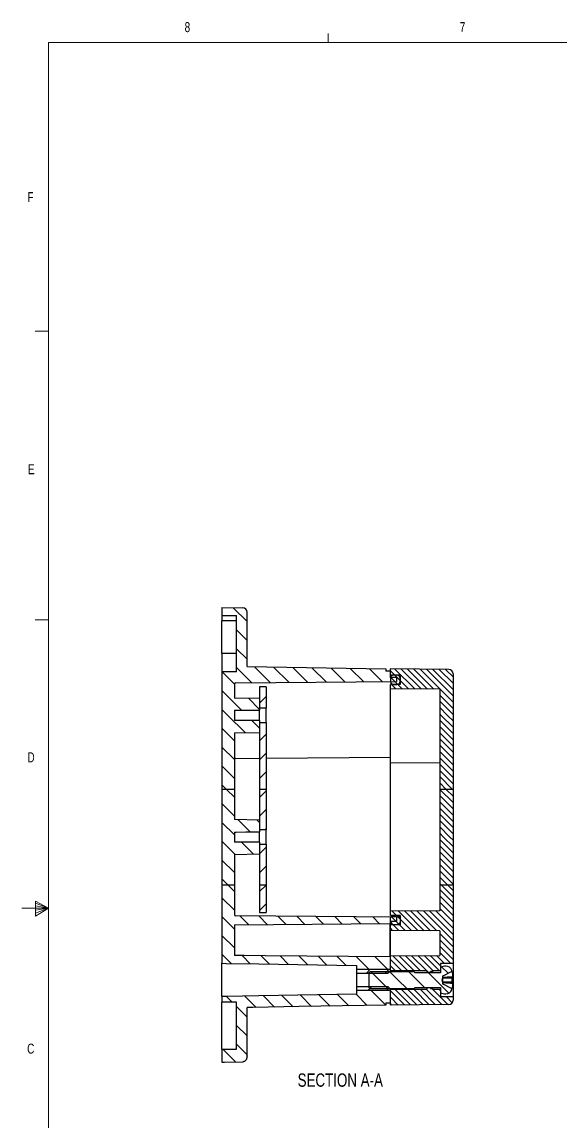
# Model space of a CAD drawing. Header units: inches. Extents: x 0.3 to 21.8, y 0.2 to 16.9.
# Drawn here: x 0.27 to 5.32, y 6.54 to 16.85 of the extents above; entities that cross this region are included whole.
import ezdxf

# ---------------------------------------------------------------- set-up
doc = ezdxf.new("R2010")
doc.units = ezdxf.units.IN
doc.header["$MEASUREMENT"] = 0
doc.layers.add('SLD-0', color=7, linetype='Continuous')
doc.styles.add('SLDTEXTSTYLE1', font='TXT', dxfattribs={"width": 0.75})

msp = doc.modelspace()

# ---------------------------------------------------------------- hatches: boundary and pattern name
at = {"linetype": 'Continuous', "lineweight": 0}
h = msp.add_hatch(dxfattribs=at)
h.set_pattern_fill('ANSI31', angle=90, style=0)
edge = h.paths.add_edge_path(flags=0)
edge.add_line((2.2874, 10.7528), (2.1496, 10.7528))
edge.add_line((2.1496, 10.7528), (2.1496, 10.3456))
edge.add_line((2.1496, 10.3456), (2.2677, 10.3456))
edge.add_line((2.2677, 10.3456), (2.2677, 10.3945))
edge.add_line((2.2677, 10.3945), (2.504, 10.3945))
edge.add_line((2.504, 10.3945), (2.504, 10.5044))
edge.add_spline(control_points=[(2.504, 10.5044), (2.4353, 10.5056), (2.3666, 10.5068), (2.298, 10.508), (2.2879, 10.5082), (2.2778, 10.5083), (2.2677, 10.5085)], knot_values=[0.002888, 0.002888, 0.002888, 0.002888, 0.0081209, 0.0081209, 0.0081209, 0.0088889, 0.0088889, 0.0088889, 0.0088889], weights=[1, 1, 1, 1, 1, 1, 1], degree=3, periodic=0)
edge.add_line((2.2677, 10.5085), (2.2677, 10.6395))
edge.add_arc((2.2777, 10.6395), 0.01, 90.5, 180, ccw=False)
edge.add_line((2.2777, 10.6495), (3.7885, 10.6627))
edge.add_line((3.7885, 10.6627), (3.7885, 10.701))
edge.add_line((3.7885, 10.701), (3.7294, 10.7015))
edge.add_line((3.7294, 10.7015), (3.7294, 10.7611))
edge.add_line((3.7294, 10.7611), (3.6901, 10.7611))
edge.add_line((3.6901, 10.7611), (3.6901, 10.7811))
edge.add_line((3.6901, 10.7811), (2.3859, 10.8039))
edge.add_line((2.3859, 10.8039), (2.3859, 11.3143))
edge.add_arc((2.3465, 11.3143), 0.0394, 0, 89)
edge.add_line((2.3472, 11.3537), (2.1496, 11.3571))
edge.add_line((2.1496, 11.3571), (2.1496, 11.2843))
edge.add_line((2.1496, 11.2843), (2.2874, 11.2843))
edge.add_line((2.2874, 11.2843), (2.2874, 10.7528))
h = msp.add_hatch(dxfattribs=at)
h.set_pattern_fill('ANSI31', scale=0.333333, angle=90, style=0)
edge = h.paths.add_edge_path(flags=0)
edge.add_line((3.7314, 10.5961), (4.195, 10.5921))
edge.add_line((4.195, 10.5921), (4.195, 10.3456))
edge.add_line((4.195, 10.3456), (4.32, 10.3456))
edge.add_line((4.32, 10.3456), (4.32, 10.7363))
edge.add_arc((4.28, 10.7363), 0.04, 0, 89.5)
edge.add_line((4.2803, 10.7763), (3.7294, 10.7811))
edge.add_line((3.7294, 10.7811), (3.7294, 10.7311))
edge.add_line((3.7294, 10.7311), (3.7314, 10.7311))
edge.add_line((3.7314, 10.7311), (3.7314, 10.7235))
edge.add_line((3.7314, 10.7235), (3.8234, 10.7235))
edge.add_line((3.8234, 10.7235), (3.8234, 10.6355))
edge.add_line((3.8234, 10.6355), (3.7314, 10.6355))
edge.add_line((3.7314, 10.6355), (3.7314, 10.5961))
h = msp.add_hatch(dxfattribs=at)
h.set_pattern_fill('ANSI31', scale=0.333333, angle=90, style=0)
edge = h.paths.add_edge_path(flags=0)
edge.add_spline(control_points=[(3.7314, 10.6795), (3.7314, 10.645), (3.7406, 10.6355), (3.8143, 10.6352), (3.8234, 10.6484), (3.8234, 10.6795)], knot_values=[0, 0, 0, 0, 0.45, 0.55, 1, 1, 1, 1], weights=[1, 1, 1, 1, 1, 1], degree=3, periodic=0)
edge.add_spline(control_points=[(3.8234, 10.6795), (3.8234, 10.7105), (3.8143, 10.7237), (3.7406, 10.7234), (3.7314, 10.7139), (3.7314, 10.6795)], knot_values=[0, 0, 0, 0, 0.45, 0.55, 1, 1, 1, 1], weights=[1, 1, 1, 1, 1, 1], degree=3, periodic=0)
h = msp.add_hatch(dxfattribs=at)
h.set_pattern_fill('ANSI31', style=0)
h.paths.add_polyline_path([(2.5665, 10.4131), (2.5665, 10.6148), (2.504, 10.6148), (2.504, 10.4131)], flags=0)
h = msp.add_hatch(dxfattribs=at)
h.set_pattern_fill('ANSI31', angle=90, style=0)
edge = h.paths.add_edge_path(flags=0)
edge.add_line((2.2677, 10.3456), (2.1496, 10.3456))
edge.add_line((2.1496, 10.3456), (2.1496, 9.6513))
edge.add_line((2.1496, 9.6513), (2.2677, 9.6513))
edge.add_line((2.2677, 9.6513), (2.2677, 10.1822))
edge.add_spline(control_points=[(2.2677, 10.1822), (2.2778, 10.1823), (2.2879, 10.1825), (2.298, 10.1827), (2.3666, 10.1839), (2.4353, 10.1851), (2.504, 10.1863)], knot_values=[0.0073529, 0.0073529, 0.0073529, 0.0073529, 0.0081209, 0.0081209, 0.0081209, 0.0133538, 0.0133538, 0.0133538, 0.0133538], weights=[1, 1, 1, 1, 1, 1, 1], degree=3, periodic=0)
edge.add_line((2.504, 10.1863), (2.504, 10.2961))
edge.add_line((2.504, 10.2961), (2.2677, 10.2961))
edge.add_line((2.2677, 10.2961), (2.2677, 10.3456))
h = msp.add_hatch(dxfattribs=at)
h.set_pattern_fill('ANSI31', scale=0.333333, angle=90, style=0)
h.paths.add_polyline_path([(4.32, 9.6513), (4.32, 10.3456), (4.195, 10.3456), (4.195, 9.6513)], flags=0)
h = msp.add_hatch(dxfattribs=at)
h.set_pattern_fill('ANSI31', style=0)
h.paths.add_polyline_path([(2.5665, 9.6513), (2.5665, 10.2781), (2.504, 10.2781), (2.504, 9.6513)], flags=0)
h = msp.add_hatch(dxfattribs=at)
h.set_pattern_fill('ANSI31', angle=90, style=0)
edge = h.paths.add_edge_path(flags=0)
edge.add_line((2.2677, 9.6513), (2.1496, 9.6513))
edge.add_line((2.1496, 9.6513), (2.1496, 9.2036))
edge.add_line((2.1496, 9.2036), (2.2677, 9.2036))
edge.add_line((2.2677, 9.2036), (2.2677, 9.2505))
edge.add_spline(control_points=[(2.2677, 9.2505), (2.2726, 9.2505), (2.2775, 9.2505), (2.2824, 9.2506), (2.3137, 9.2509), (2.3449, 9.2511), (2.3762, 9.2514), (2.4188, 9.2518), (2.4614, 9.2522), (2.504, 9.2525)], knot_values=[0.0115323, 0.0115323, 0.0115323, 0.0115323, 0.011905, 0.011905, 0.011905, 0.014286, 0.014286, 0.014286, 0.0175325, 0.0175325, 0.0175325, 0.0175325], weights=[1, 1, 1, 1, 1, 1, 1, 1, 1, 1], degree=3, periodic=0)
edge.add_line((2.504, 9.2525), (2.504, 9.3626))
edge.add_spline(control_points=[(2.504, 9.3626), (2.4353, 9.3638), (2.3666, 9.365), (2.298, 9.3662), (2.2879, 9.3663), (2.2778, 9.3665), (2.2677, 9.3667)], knot_values=[0.002888, 0.002888, 0.002888, 0.002888, 0.0081209, 0.0081209, 0.0081209, 0.0088889, 0.0088889, 0.0088889, 0.0088889], weights=[1, 1, 1, 1, 1, 1, 1], degree=3, periodic=0)
edge.add_line((2.2677, 9.3667), (2.2677, 9.6513))
h = msp.add_hatch(dxfattribs=at)
h.set_pattern_fill('ANSI31', style=0)
h.paths.add_polyline_path([(2.5665, 9.2711), (2.5665, 9.6513), (2.504, 9.6513), (2.504, 9.2711)], flags=0)
h = msp.add_hatch(dxfattribs=at)
h.set_pattern_fill('ANSI31', scale=0.333333, angle=90, style=0)
h.paths.add_polyline_path([(4.32, 9.2036), (4.32, 9.6513), (4.195, 9.6513), (4.195, 9.2036)], flags=0)
h = msp.add_hatch(dxfattribs=at)
h.set_pattern_fill('ANSI31', angle=90, style=0)
edge = h.paths.add_edge_path(flags=0)
edge.add_line((2.2677, 9.2036), (2.1496, 9.2036))
edge.add_line((2.1496, 9.2036), (2.1496, 8.7528))
edge.add_line((2.1496, 8.7528), (2.2677, 8.7528))
edge.add_line((2.2677, 8.7528), (2.2677, 9.0405))
edge.add_spline(control_points=[(2.2677, 9.0405), (2.2778, 9.0407), (2.2879, 9.0409), (2.298, 9.041), (2.3666, 9.0422), (2.4353, 9.0434), (2.504, 9.0446)], knot_values=[0.007353, 0.007353, 0.007353, 0.007353, 0.0081209, 0.0081209, 0.0081209, 0.0133539, 0.0133539, 0.0133539, 0.0133539], weights=[1, 1, 1, 1, 1, 1, 1], degree=3, periodic=0)
edge.add_line((2.504, 9.0446), (2.504, 9.1547))
edge.add_spline(control_points=[(2.504, 9.1547), (2.4301, 9.1553), (2.3563, 9.156), (2.2824, 9.1566), (2.2775, 9.1567), (2.2726, 9.1567), (2.2677, 9.1567)], knot_values=[0.0062776, 0.0062776, 0.0062776, 0.0062776, 0.011905, 0.011905, 0.011905, 0.0122778, 0.0122778, 0.0122778, 0.0122778], weights=[1, 1, 1, 1, 1, 1, 1], degree=3, periodic=0)
edge.add_line((2.2677, 9.1567), (2.2677, 9.2036))
h = msp.add_hatch(dxfattribs=at)
h.set_pattern_fill('ANSI31', scale=0.333333, angle=90, style=0)
h.paths.add_polyline_path([(4.32, 8.7528), (4.32, 9.2036), (4.195, 9.2036), (4.195, 8.7528)], flags=0)
h = msp.add_hatch(dxfattribs=at)
h.set_pattern_fill('ANSI31', style=0)
h.paths.add_polyline_path([(2.5665, 8.7528), (2.5665, 9.1361), (2.504, 9.1361), (2.504, 8.7528)], flags=0)
h = msp.add_hatch(dxfattribs=at)
h.set_pattern_fill('ANSI31', angle=90, style=0)
edge = h.paths.add_edge_path(flags=0)
edge.add_line((2.2677, 8.7528), (2.1496, 8.7528))
edge.add_line((2.1496, 8.7528), (2.1496, 8.0186))
edge.add_spline(control_points=[(2.1496, 8.0186), (2.163, 8.0184), (2.1764, 8.0181), (2.1898, 8.0179), (2.2919, 8.0161), (2.394, 8.0143), (2.496, 8.0125), (2.8022, 8.0072), (3.1083, 8.0018), (3.4144, 7.9965)], knot_values=[0.0378728, 0.0378728, 0.0378728, 0.0378728, 0.038894, 0.038894, 0.038894, 0.0466728, 0.0466728, 0.0466728, 0.0700037, 0.0700037, 0.0700037, 0.0700037], weights=[1, 1, 1, 1, 1, 1, 1, 1, 1, 1], degree=3, periodic=0)
edge.add_line((3.4144, 7.9965), (3.4144, 7.962))
edge.add_line((3.4144, 7.962), (3.7294, 7.962))
edge.add_line((3.7294, 7.962), (3.7294, 8.0787))
edge.add_spline(control_points=[(3.7294, 8.0787), (3.3381, 8.0821), (2.9467, 8.0855), (2.5554, 8.0889), (2.4901, 8.0895), (2.4248, 8.0901), (2.3595, 8.0907), (2.3289, 8.0909), (2.2983, 8.0912), (2.2677, 8.0915)], knot_values=[0.0227357, 0.0227357, 0.0227357, 0.0227357, 0.0525573, 0.0525573, 0.0525573, 0.0575347, 0.0575347, 0.0575347, 0.0598641, 0.0598641, 0.0598641, 0.0598641], weights=[1, 1, 1, 1, 1, 1, 1, 1, 1, 1], degree=3, periodic=0)
edge.add_line((2.2677, 8.0915), (2.2677, 8.3781))
edge.add_line((2.2677, 8.3781), (3.7294, 8.3909))
edge.add_line((3.7294, 8.3909), (3.7294, 8.4132))
edge.add_line((3.7294, 8.4132), (3.7885, 8.4137))
edge.add_line((3.7885, 8.4137), (3.7885, 8.452))
edge.add_line((3.7885, 8.452), (2.2777, 8.4652))
edge.add_arc((2.2777, 8.4752), 0.01, 180, 269.5, ccw=False)
edge.add_line((2.2677, 8.4752), (2.2677, 8.7528))
h = msp.add_hatch(dxfattribs=at)
h.set_pattern_fill('ANSI31', style=0)
h.paths.add_polyline_path([(2.5665, 8.4942), (2.5665, 8.7528), (2.504, 8.7528), (2.504, 8.4942)], flags=0)
h = msp.add_hatch(dxfattribs=at)
h.set_pattern_fill('ANSI31', scale=0.333333, angle=90, style=0)
h.paths.add_polyline_path([(3.7314, 8.3797), (3.7314, 8.3271), (4.195, 8.3231), (4.195, 8.0921), (3.7314, 8.0881), (3.7314, 7.9471), (4.0769, 7.9471), (4.0769, 7.9321), (4.1069, 7.9321), (4.1069, 7.9411), (4.1269, 7.9411), (4.1269, 7.9471), (4.2019, 7.9471), (4.2019, 8.0161), (4.32, 8.0161), (4.32, 8.7528), (4.195, 8.7528), (4.195, 8.5111), (3.7314, 8.5071), (3.7314, 8.4677), (3.8234, 8.4677), (3.8234, 8.3797)], flags=0)
h = msp.add_hatch(dxfattribs=at)
h.set_pattern_fill('ANSI31', scale=0.333333, angle=90, style=0)
edge = h.paths.add_edge_path(flags=0)
edge.add_spline(control_points=[(3.8234, 8.4237), (3.8234, 8.4548), (3.8143, 8.468), (3.7406, 8.4677), (3.7314, 8.4582), (3.7314, 8.4237)], knot_values=[0, 0, 0, 0, 0.45, 0.55, 1, 1, 1, 1], weights=[1, 1, 1, 1, 1, 1], degree=3, periodic=0)
edge.add_spline(control_points=[(3.7314, 8.4237), (3.7314, 8.3893), (3.7406, 8.3798), (3.8143, 8.3795), (3.8234, 8.3927), (3.8234, 8.4237)], knot_values=[0, 0, 0, 0, 0.45, 0.55, 1, 1, 1, 1], weights=[1, 1, 1, 1, 1, 1], degree=3, periodic=0)
h = msp.add_hatch(dxfattribs=at)
h.set_pattern_fill('ANSI31', style=0)
edge = h.paths.add_edge_path(flags=0)
edge.add_line((3.7294, 7.962), (3.4144, 7.962))
edge.add_line((3.4144, 7.962), (3.4144, 7.9267))
edge.add_line((3.4144, 7.9267), (3.7107, 7.9267))
edge.add_spline(control_points=[(3.7107, 7.9267), (3.7137, 7.9297), (3.7167, 7.9327), (3.7197, 7.9358), (3.7229, 7.939), (3.7262, 7.9423), (3.7294, 7.9455)], knot_values=[0.001877, 0.001877, 0.001877, 0.001877, 0.0022003, 0.0022003, 0.0022003, 0.0025509, 0.0025509, 0.0025509, 0.0025509], weights=[1, 1, 1, 1, 1, 1, 1], degree=3, periodic=0)
edge.add_line((3.7294, 7.9455), (3.7294, 7.962))
h = msp.add_hatch(dxfattribs=at)
h.set_pattern_fill('ANSI31', angle=90, style=0)
edge = h.paths.add_edge_path(flags=0)
edge.add_line((4.2142, 7.8611), (4.2239, 7.8911))
edge.add_line((4.2239, 7.8911), (4.2239, 7.8967))
edge.add_arc((4.2289, 7.8967), 0.005, 116.49645, 180, ccw=False)
edge.add_line((4.2267, 7.9012), (4.3065, 7.941))
edge.add_arc((4.3043, 7.9455), 0.005, 296.49645, 377.1594)
edge.add_arc((4.1586, 7.9005), 0.1575, 17.1594, 19.02617)
edge.add_arc((4.2516, 7.9326), 0.0591, 19.02617, 90)
edge.add_arc((4.2516, 7.881), 0.1106, 90, 116.715)
edge.add_line((4.2019, 7.9798), (4.2019, 7.93))
edge.add_line((4.2019, 7.93), (3.9657, 7.93))
edge.add_line((3.9657, 7.93), (3.9558, 7.9398))
edge.add_line((3.9558, 7.9398), (3.5385, 7.9398))
edge.add_line((3.5385, 7.9398), (3.5287, 7.93))
edge.add_line((3.5287, 7.93), (3.5287, 7.8611))
edge.add_line((3.5287, 7.8611), (4.2142, 7.8611))
h = msp.add_hatch(dxfattribs=at)
h.set_pattern_fill('ANSI31', angle=90, style=0)
edge = h.paths.add_edge_path(flags=0)
edge.add_line((4.2239, 7.8311), (4.2142, 7.8611))
edge.add_line((4.2142, 7.8611), (3.5287, 7.8611))
edge.add_line((3.5287, 7.8611), (3.5287, 7.7922))
edge.add_line((3.5287, 7.7922), (3.5385, 7.7824))
edge.add_line((3.5385, 7.7824), (3.9558, 7.7824))
edge.add_line((3.9558, 7.7824), (3.9657, 7.7922))
edge.add_line((3.9657, 7.7922), (4.2019, 7.7922))
edge.add_line((4.2019, 7.7922), (4.2019, 7.7424))
edge.add_arc((4.2516, 7.8412), 0.1106, 243.285, 270)
edge.add_arc((4.2516, 7.7896), 0.0591, 270, 340.97383)
edge.add_arc((4.1586, 7.8217), 0.1575, 340.97383, 342.8406)
edge.add_arc((4.3043, 7.7767), 0.005, 342.8406, 423.50355)
edge.add_line((4.3065, 7.7812), (4.2267, 7.821))
edge.add_arc((4.2289, 7.8255), 0.005, 180, 243.50355, ccw=False)
edge.add_line((4.2239, 7.8255), (4.2239, 7.8311))
h = msp.add_hatch(dxfattribs=at)
h.set_pattern_fill('ANSI31', angle=90, style=0)
edge = h.paths.add_edge_path(flags=0)
edge.add_line((3.7294, 7.6463), (3.7294, 7.7627))
edge.add_line((3.7294, 7.7627), (3.4144, 7.7627))
edge.add_line((3.4144, 7.7627), (3.4144, 7.7282))
edge.add_spline(control_points=[(3.4144, 7.7282), (3.1083, 7.7228), (2.8022, 7.7175), (2.496, 7.7121), (2.394, 7.7103), (2.2919, 7.7085), (2.1898, 7.7068), (2.1764, 7.7065), (2.163, 7.7063), (2.1496, 7.7061)], knot_values=[0.066809, 0.066809, 0.066809, 0.066809, 0.0901402, 0.0901402, 0.0901402, 0.097919, 0.097919, 0.097919, 0.0989399, 0.0989399, 0.0989399, 0.0989399], weights=[1, 1, 1, 1, 1, 1, 1, 1, 1, 1], degree=3, periodic=0)
edge.add_line((2.1496, 7.7061), (2.1496, 7.6544))
edge.add_line((2.1496, 7.6544), (2.2874, 7.6544))
edge.add_line((2.2874, 7.6544), (2.2874, 7.2119))
edge.add_line((2.2874, 7.2119), (2.1496, 7.2119))
edge.add_line((2.1496, 7.2119), (2.1496, 7.0901))
edge.add_spline(control_points=[(2.1496, 7.0901), (2.1578, 7.0903), (2.166, 7.0905), (2.1742, 7.0907), (2.2319, 7.0919), (2.2895, 7.0932), (2.3472, 7.0945)], knot_values=[0.0091818, 0.0091818, 0.0091818, 0.0091818, 0.009807, 0.009807, 0.009807, 0.0142005, 0.0142005, 0.0142005, 0.0142005], weights=[1, 1, 1, 1, 1, 1, 1], degree=3, periodic=0)
edge.add_spline(control_points=[(2.3472, 7.0945), (2.3488, 7.0945), (2.3505, 7.0947), (2.3521, 7.095), (2.3564, 7.0958), (2.3605, 7.0975), (2.3642, 7.0999), (2.3678, 7.1022), (2.371, 7.1052), (2.3737, 7.1086), (2.3772, 7.113), (2.3799, 7.1181), (2.3818, 7.1234), (2.3832, 7.1274), (2.3842, 7.1316), (2.3849, 7.1359), (2.3856, 7.1403), (2.3859, 7.1447), (2.3859, 7.1491)], knot_values=[0.0167049, 0.0167049, 0.0167049, 0.0167049, 0.016831, 0.016831, 0.016831, 0.0171654, 0.0171654, 0.0171654, 0.0174963, 0.0174963, 0.0174963, 0.0179285, 0.0179285, 0.0179285, 0.0182545, 0.0182545, 0.0182545, 0.0185946, 0.0185946, 0.0185946, 0.0185946], weights=[1, 1, 1, 1, 1, 1, 1, 1, 1, 1, 1, 1, 1, 1, 1, 1, 1, 1, 1], degree=3, periodic=0)
edge.add_line((2.3859, 7.1491), (2.3859, 7.6035))
edge.add_spline(control_points=[(2.3859, 7.6035), (2.4038, 7.6038), (2.4217, 7.6041), (2.4396, 7.6044), (2.5846, 7.6069), (2.7296, 7.6095), (2.8745, 7.612), (3.1464, 7.6168), (3.4182, 7.6215), (3.6901, 7.6263)], knot_values=[0.0630553, 0.0630553, 0.0630553, 0.0630553, 0.0644199, 0.0644199, 0.0644199, 0.0754699, 0.0754699, 0.0754699, 0.0961873, 0.0961873, 0.0961873, 0.0961873], weights=[1, 1, 1, 1, 1, 1, 1, 1, 1, 1], degree=3, periodic=0)
edge.add_line((3.6901, 7.6263), (3.6901, 7.6463))
edge.add_line((3.6901, 7.6463), (3.7294, 7.6463))
h = msp.add_hatch(dxfattribs=at)
h.set_pattern_fill('ANSI31', style=0)
edge = h.paths.add_edge_path(flags=0)
edge.add_line((3.4144, 7.7627), (3.7294, 7.7627))
edge.add_line((3.7294, 7.7627), (3.7294, 7.7791))
edge.add_spline(control_points=[(3.7294, 7.7791), (3.7262, 7.7823), (3.7231, 7.7855), (3.7199, 7.7887), (3.7168, 7.7918), (3.7138, 7.7949), (3.7107, 7.7979)], knot_values=[0.0018593, 0.0018593, 0.0018593, 0.0018593, 0.0022045, 0.0022045, 0.0022045, 0.0025333, 0.0025333, 0.0025333, 0.0025333], weights=[1, 1, 1, 1, 1, 1, 1], degree=3, periodic=0)
edge.add_line((3.7107, 7.7979), (3.4144, 7.7979))
edge.add_line((3.4144, 7.7979), (3.4144, 7.7627))
h = msp.add_hatch(dxfattribs=at)
h.set_pattern_fill('ANSI31', scale=0.333333, angle=90, style=0)
edge = h.paths.add_edge_path(flags=0)
edge.add_line((3.7314, 7.6761), (3.7294, 7.6761))
edge.add_line((3.7294, 7.6761), (3.7294, 7.6261))
edge.add_line((3.7294, 7.6261), (4.2803, 7.6309))
edge.add_arc((4.28, 7.6709), 0.04, 270.5, 360)
edge.add_line((4.32, 7.6709), (4.32, 7.7061))
edge.add_line((4.32, 7.7061), (4.2019, 7.7061))
edge.add_line((4.2019, 7.7061), (4.2019, 7.7751))
edge.add_line((4.2019, 7.7751), (4.1269, 7.7751))
edge.add_line((4.1269, 7.7751), (4.1269, 7.7811))
edge.add_line((4.1269, 7.7811), (4.1069, 7.7811))
edge.add_line((4.1069, 7.7811), (4.1069, 7.7901))
edge.add_line((4.1069, 7.7901), (4.0769, 7.7901))
edge.add_line((4.0769, 7.7901), (4.0769, 7.7751))
edge.add_line((4.0769, 7.7751), (3.7314, 7.7751))
edge.add_line((3.7314, 7.7751), (3.7314, 7.6761))

# ---------------------------------------------------------------- linework, layer by layer
at = {"color": 7, "linetype": 'Continuous', "lineweight": 0}
for p, q in [((3.1479, 16.6606), (3.1479, 16.7454)), ((0.5229, 16.6606), (21.5229, 16.6606)), ((0.5229, 16.6606), (0.5229, 0.4106)), ((0.5229, 13.9516), (0.3979, 13.9516)), ((0.5229, 11.2436), (0.3979, 11.2436)), ((0.3989, 8.6011), (0.3989, 8.4623)), ((0.5229, 8.5356), (0.3989, 8.6011)), ((0.3989, 8.5827), (0.5229, 8.5356)), ((0.5229, 8.5356), (0.2729, 8.5356)), ((0.3989, 8.5587), (0.5229, 8.5356)), ((0.3989, 8.4623), (0.5229, 8.5356)), ((0.3989, 8.4896), (0.5229, 8.5356)), ((0.3989, 8.5164), (0.5229, 8.5356))]:
    msp.add_line(p, q, dxfattribs=at)
at = {"color": 7, "linetype": 'Continuous', "lineweight": 30}
for p, q in [((2.1496, 11.3571), (2.1496, 11.2843)), ((2.1496, 11.3571), (2.3472, 11.3537)), ((2.1496, 11.2843), (2.2874, 11.2843)), ((2.1496, 11.2843), (2.1496, 11.2387)), ((2.2874, 10.7528), (2.2874, 11.2843)), ((2.3859, 10.8039), (2.3859, 11.3143)), ((2.1496, 11.2387), (2.1496, 11.2329)), ((2.2874, 11.2329), (2.1496, 11.2329)), ((2.1496, 10.9301), (2.1496, 11.2329)), ((2.1496, 10.9301), (2.2874, 10.9301)), ((2.1496, 10.9301), (2.1496, 10.7899)), ((2.1496, 10.7899), (2.1496, 10.7528)), ((2.1496, 10.7528), (2.1496, 10.3456)), ((2.2874, 10.7528), (2.1496, 10.7528)), ((2.3859, 10.8039), (3.6901, 10.7811)), ((3.6901, 10.7811), (3.6901, 10.7611)), ((3.7294, 10.7611), (3.6901, 10.7611)), ((3.7294, 10.7811), (3.7294, 10.7311)), ((4.2803, 10.7763), (3.7294, 10.7811)), ((3.7294, 10.7611), (3.7294, 10.7015)), ((3.7294, 10.7311), (3.7314, 10.7311)), ((3.7314, 10.7235), (3.7314, 10.7311)), ((4.32, 10.7363), (4.32, 10.3456)), ((2.2677, 10.6395), (2.2677, 10.5085)), ((2.2777, 10.6495), (3.7885, 10.6627)), ((3.7885, 10.701), (3.7294, 10.7015)), ((3.8234, 10.7235), (3.7314, 10.7235)), ((3.7314, 10.7015), (3.7314, 10.7235)), ((3.7314, 10.5961), (3.7314, 10.6355)), ((3.8234, 10.6355), (3.7314, 10.6355)), ((3.7885, 10.701), (3.7885, 10.6627)), ((3.8234, 10.7235), (3.8234, 10.6355)), ((2.5665, 10.6148), (2.504, 10.6148)), ((2.504, 10.6148), (2.504, 10.4131)), ((2.5665, 10.6148), (2.5665, 10.4131)), ((4.195, 10.5921), (3.7314, 10.5961)), ((3.7314, 10.5461), (3.7314, 10.5961)), ((3.7314, 10.1911), (3.7314, 10.5461)), ((4.195, 10.5921), (4.195, 10.3456)), ((2.504, 10.5044), (2.2677, 10.5085)), ((2.504, 10.5044), (2.504, 10.3945)), ((2.1496, 10.3456), (2.1496, 9.6513)), ((2.2677, 10.3945), (2.504, 10.3945)), ((2.2677, 10.3945), (2.2677, 10.3456)), ((2.2677, 10.3456), (2.2677, 10.2961)), ((2.5665, 10.4131), (2.504, 10.4131)), ((2.504, 10.2961), (2.504, 10.3945)), ((2.5665, 10.2781), (2.5665, 10.4131)), ((4.195, 10.3456), (4.195, 9.6513)), ((4.32, 10.3456), (4.32, 9.6513)), ((2.504, 10.2961), (2.2677, 10.2961)), ((2.504, 10.2961), (2.504, 10.1863)), ((2.504, 10.2781), (2.5665, 10.2781)), ((2.504, 10.2781), (2.504, 9.6513)), ((2.5665, 10.2781), (2.5665, 9.6513)), ((2.2677, 10.1822), (2.504, 10.1863)), ((2.2677, 10.1822), (2.2677, 9.6513)), ((3.7314, 9.9001), (3.7314, 10.1911)), ((2.2777, 9.942), (2.504, 9.944)), ((2.5665, 9.9445), (3.7314, 9.9547)), ((4.195, 9.8961), (3.7314, 9.9001)), ((3.7314, 9.8501), (3.7314, 9.9001)), ((3.7314, 8.5571), (3.7314, 9.8501)), ((2.2677, 9.6513), (2.1496, 9.6513)), ((2.1496, 9.6513), (2.1496, 9.2036)), ((2.2677, 9.6513), (2.2677, 9.3667)), ((2.5665, 9.6513), (2.504, 9.6513)), ((2.504, 9.6513), (2.504, 9.2711)), ((2.5665, 9.6513), (2.5665, 9.2711)), ((4.32, 9.6513), (4.195, 9.6513)), ((4.195, 9.6513), (4.195, 9.2036)), ((4.32, 9.6513), (4.32, 9.2036)), ((2.504, 9.3627), (2.2677, 9.3668)), ((2.504, 9.3626), (2.2677, 9.3667)), ((2.504, 9.3626), (2.504, 9.2525)), ((2.1496, 9.2036), (2.1496, 8.7528)), ((2.2677, 9.2505), (2.2677, 9.2036)), ((2.2677, 9.2036), (2.2677, 9.1567)), ((2.5665, 9.2711), (2.504, 9.2711)), ((2.504, 9.1547), (2.504, 9.2525)), ((2.5665, 9.1361), (2.5665, 9.2711)), ((4.195, 9.2036), (4.195, 8.7528)), ((4.32, 9.2036), (4.32, 8.7528)), ((2.504, 9.1547), (2.504, 9.0446)), ((2.504, 9.1361), (2.5665, 9.1361)), ((2.504, 9.1361), (2.504, 8.7528)), ((2.5665, 9.1361), (2.5665, 8.7528)), ((2.2677, 9.0405), (2.504, 9.0446)), ((2.2677, 9.0404), (2.504, 9.0445)), ((2.2677, 9.0405), (2.2677, 8.7528)), ((2.2677, 8.7528), (2.1496, 8.7528)), ((2.1496, 8.7528), (2.1496, 8.0186)), ((2.2677, 8.7528), (2.2677, 8.4752)), ((2.5665, 8.7528), (2.504, 8.7528)), ((2.504, 8.7528), (2.504, 8.4942)), ((2.5665, 8.7528), (2.5665, 8.4942)), ((4.32, 8.7528), (4.195, 8.7528)), ((4.195, 8.7528), (4.195, 8.5111)), ((4.32, 8.7528), (4.32, 8.0161)), ((3.7885, 8.452), (2.2777, 8.4652)), ((2.504, 8.4942), (2.5665, 8.4942)), ((3.7314, 8.5071), (3.7314, 8.5571)), ((4.195, 8.5111), (3.7314, 8.5071)), ((3.7314, 8.4677), (3.7314, 8.5071)), ((3.8234, 8.4677), (3.7314, 8.4677)), ((3.8234, 8.4677), (3.8234, 8.3797)), ((2.2677, 8.3781), (3.7294, 8.3909)), ((2.2677, 8.3781), (2.2677, 8.0915)), ((3.7294, 8.4132), (3.7885, 8.4137)), ((3.7294, 8.4132), (3.7294, 8.3909)), ((3.7294, 8.0787), (3.7294, 8.3909)), ((3.7314, 8.3797), (3.7314, 8.4132)), ((3.8234, 8.3797), (3.7314, 8.3797)), ((3.7314, 8.3271), (3.7314, 8.3797)), ((3.7885, 8.452), (3.7885, 8.4137)), ((4.195, 8.3231), (3.7314, 8.3271)), ((3.7314, 8.0881), (3.7314, 8.3271)), ((4.195, 8.3231), (4.195, 8.0921)), ((3.7294, 8.0787), (3.7294, 7.962)), ((3.7314, 8.0881), (4.195, 8.0921)), ((3.7314, 7.9471), (3.7314, 8.0881)), ((2.1496, 7.7061), (2.1496, 8.0186)), ((3.4144, 7.9965), (3.4144, 7.962)), ((3.4144, 7.962), (3.7294, 7.962)), ((3.4144, 7.962), (3.4144, 7.9267)), ((3.7294, 7.962), (3.7294, 7.9455)), ((3.7294, 7.9455), (3.7294, 7.9398)), ((4.0769, 7.9471), (3.7314, 7.9471)), ((3.7314, 7.9398), (3.7314, 7.9471)), ((4.0769, 7.9321), (4.0769, 7.9471)), ((4.2019, 7.9471), (4.1269, 7.9471)), ((4.1269, 7.9471), (4.1269, 7.9411)), ((4.32, 8.0161), (4.2019, 8.0161)), ((4.2019, 8.0161), (4.2019, 7.9471)), ((4.2019, 7.9798), (4.2019, 7.93)), ((4.32, 8.0161), (4.32, 7.7061)), ((3.4144, 7.9267), (3.4144, 7.7979)), ((3.4144, 7.9267), (3.7107, 7.9267)), ((3.5287, 7.93), (3.5385, 7.9398)), ((3.5287, 7.93), (3.5287, 7.8611)), ((3.5287, 7.8611), (3.5287, 7.7922)), ((3.9558, 7.9398), (3.5385, 7.9398)), ((3.9558, 7.9398), (3.9657, 7.93)), ((4.2019, 7.93), (3.9657, 7.93)), ((4.1069, 7.9321), (4.0769, 7.9321)), ((4.0769, 7.9321), (4.0769, 7.93)), ((4.1269, 7.9411), (4.1069, 7.9411)), ((4.1069, 7.9411), (4.1069, 7.9321)), ((4.1069, 7.9321), (4.1069, 7.93)), ((4.1269, 7.9411), (4.1269, 7.93)), ((4.2239, 7.8911), (4.2142, 7.8611)), ((4.2142, 7.8611), (4.2239, 7.8311)), ((4.2239, 7.8911), (4.2239, 7.8967)), ((4.2239, 7.8832), (4.2239, 7.8911)), ((4.2239, 7.8814), (4.2239, 7.8832)), ((4.2239, 7.8408), (4.2239, 7.8814)), ((4.2239, 7.839), (4.2239, 7.8408)), ((4.2267, 7.9012), (4.3065, 7.941)), ((4.3065, 7.941), (4.3065, 7.941)), ((4.3161, 7.8913), (4.3161, 7.8874)), ((4.3161, 7.8864), (4.3161, 7.8874)), ((3.7107, 7.7979), (3.4144, 7.7979)), ((3.4144, 7.7979), (3.4144, 7.7627)), ((3.4144, 7.7627), (3.4144, 7.7282)), ((3.7294, 7.7627), (3.4144, 7.7627)), ((3.5385, 7.7824), (3.5287, 7.7922)), ((3.5385, 7.7824), (3.9558, 7.7824)), ((3.7294, 7.7824), (3.7294, 7.7791)), ((3.7294, 7.7791), (3.7294, 7.7627)), ((3.7294, 7.7627), (3.7294, 7.6463)), ((3.7314, 7.7751), (3.7314, 7.7824)), ((3.7314, 7.7751), (4.0769, 7.7751)), ((3.7314, 7.6761), (3.7314, 7.7751)), ((3.9657, 7.7922), (3.9558, 7.7824)), ((3.9657, 7.7922), (4.2019, 7.7922)), ((4.0769, 7.7922), (4.0769, 7.7901)), ((4.0769, 7.7751), (4.0769, 7.7901)), ((4.0769, 7.7901), (4.1069, 7.7901)), ((4.1069, 7.7922), (4.1069, 7.7901)), ((4.1069, 7.7901), (4.1069, 7.7811)), ((4.1069, 7.7811), (4.1269, 7.7811)), ((4.1269, 7.7922), (4.1269, 7.7811)), ((4.1269, 7.7811), (4.1269, 7.7751)), ((4.1269, 7.7751), (4.2019, 7.7751)), ((4.2019, 7.7922), (4.2019, 7.7424)), ((4.2019, 7.7751), (4.2019, 7.7061)), ((4.2239, 7.8311), (4.2239, 7.839)), ((4.2239, 7.8255), (4.2239, 7.8311)), ((4.3065, 7.7812), (4.2267, 7.821)), ((4.3161, 7.8348), (4.3161, 7.8358)), ((4.3161, 7.8348), (4.3161, 7.8309)), ((2.1496, 7.7061), (2.1496, 7.6544)), ((2.2874, 7.6544), (2.1496, 7.6544)), ((2.1496, 7.6173), (2.1496, 7.6544)), ((2.2874, 7.2119), (2.2874, 7.6544)), ((3.6901, 7.6463), (3.7294, 7.6463)), ((3.6901, 7.6463), (3.6901, 7.6263)), ((3.7314, 7.6761), (3.7294, 7.6761)), ((3.7294, 7.6761), (3.7294, 7.6261)), ((4.2019, 7.7061), (4.32, 7.7061)), ((4.32, 7.7061), (4.32, 7.6709)), ((2.1496, 7.2119), (2.1496, 7.6173)), ((2.3859, 7.1491), (2.3859, 7.6035)), ((4.2803, 7.6309), (3.7294, 7.6261)), ((2.1496, 7.2119), (2.2874, 7.2119)), ((2.1496, 7.2119), (2.1496, 7.0901))]:
    msp.add_line(p, q, dxfattribs=at)
at = {"color": 7, "linetype": 'Continuous', "lineweight": 30, "flags": 128}
for points in [[(2.2677, 9.2505), (2.2824, 9.2506), (2.3762, 9.2514), (2.504, 9.2525)], [(2.504, 9.1547), (2.2824, 9.1566), (2.2677, 9.1567)], [(3.7294, 8.0787), (2.5554, 8.0889), (2.3595, 8.0907), (2.2677, 8.0915)], [(2.1496, 8.0186), (2.1898, 8.0179), (2.496, 8.0125), (3.4144, 7.9965)], [(3.4144, 7.7282), (2.496, 7.7121), (2.1898, 7.7068), (2.1496, 7.7061)], [(3.6901, 7.6263), (2.8745, 7.612), (2.4396, 7.6044), (2.3859, 7.6035)], [(2.1496, 7.0901), (2.1742, 7.0907), (2.3472, 7.0945)]]:
    msp.add_lwpolyline(points, dxfattribs=at)
at = {"color": 7, "linetype": 'Continuous', "lineweight": 30}
for centre, radius, start, end in [((2.3465, 11.3143), 0.0394, 0, 89), ((4.28, 10.7363), 0.04, 0, 89.5), ((2.2777, 10.6395), 0.01, 90.5, 180), ((2.2777, 9.932), 0.01, 90.5, 180), ((2.2777, 8.4752), 0.01, 180, 269.5), ((4.2516, 7.881), 0.1106, 90, 116.715), ((4.2516, 7.9326), 0.0591, 19.02617, 90), ((4.3043, 7.9455), 0.005, 296.49645, 17.1594), ((4.1586, 7.9005), 0.1575, 17.1594, 19.02617), ((4.2289, 7.8967), 0.005, 116.49645, 180), ((4.2516, 7.8412), 0.1106, 243.285, 270), ((4.2289, 7.8255), 0.005, 180, 243.50355), ((4.2516, 7.7896), 0.0591, 270, 340.97383), ((4.3043, 7.7767), 0.005, 342.8406, 63.50355), ((4.1586, 7.8217), 0.1575, 340.97383, 342.8406), ((4.28, 7.6709), 0.04, 270.5, 0)]:
    msp.add_arc(centre, radius, start, end, dxfattribs=at)
for centre, major_axis, start_param, end_param in [((4.2289, 7.8764), (0.00487, -0.00487), 3.3728178, 4.4811638), ((4.2289, 7.8458), (0.00487, 0.00487), 1.8020215, 2.9103675)]:
    msp.add_ellipse(centre, major_axis=major_axis, ratio=0.2354361, start_param=start_param, end_param=end_param, dxfattribs=at)
for points, knots in [([(3.8234, 10.6795), (3.8233, 10.6846), (3.8232, 10.6936), (3.8205, 10.7058), (3.8147, 10.7151), (3.805, 10.7206), (3.7923, 10.7231), (3.7774, 10.7237), (3.7626, 10.7231), (3.75, 10.7213), (3.741, 10.7168), (3.7358, 10.71), (3.733, 10.7018), (3.7316, 10.6915), (3.7315, 10.6838), (3.7314, 10.6795)], [0, 0, 0, 0, 0.1003507, 0.1783515, 0.2431686, 0.3094547, 0.3916161, 0.4969236, 0.6021854, 0.683634, 0.7479577, 0.7945103, 0.8483054, 0.9154581, 1, 1, 1, 1]), ([(3.7314, 10.6795), (3.7315, 10.6752), (3.7316, 10.6675), (3.733, 10.6571), (3.7358, 10.649), (3.741, 10.6422), (3.75, 10.6377), (3.7626, 10.6358), (3.7774, 10.6353), (3.7923, 10.6358), (3.805, 10.6383), (3.8147, 10.6439), (3.8205, 10.6531), (3.8232, 10.6653), (3.8233, 10.6744), (3.8234, 10.6795)], [0, 0, 0, 0, 0.0845419, 0.1516946, 0.2054897, 0.2520423, 0.316366, 0.3978146, 0.5030764, 0.6083839, 0.6905453, 0.7568314, 0.8216485, 0.8996493, 1, 1, 1, 1]), ([(3.7314, 8.4237), (3.7315, 8.428), (3.7316, 8.4357), (3.733, 8.4461), (3.7358, 8.4542), (3.741, 8.461), (3.75, 8.4655), (3.7626, 8.4674), (3.7774, 8.4679), (3.7923, 8.4674), (3.805, 8.4649), (3.8147, 8.4593), (3.8205, 8.4501), (3.8232, 8.4379), (3.8233, 8.4288), (3.8234, 8.4237)], [0, 0, 0, 0, 0.0845419, 0.1516946, 0.2054897, 0.2520423, 0.316366, 0.3978146, 0.5030764, 0.6083839, 0.6905453, 0.7568314, 0.8216485, 0.8996493, 1, 1, 1, 1]), ([(3.8234, 8.4237), (3.8233, 8.4186), (3.8232, 8.4096), (3.8205, 8.3974), (3.8147, 8.3881), (3.805, 8.3826), (3.7923, 8.3801), (3.7774, 8.3795), (3.7626, 8.3801), (3.75, 8.382), (3.741, 8.3865), (3.7358, 8.3932), (3.733, 8.4014), (3.7316, 8.4117), (3.7315, 8.4194), (3.7314, 8.4237)], [0, 0, 0, 0, 0.1003507, 0.1783515, 0.2431686, 0.3094547, 0.3916161, 0.4969236, 0.6021854, 0.683634, 0.7479577, 0.7945103, 0.8483054, 0.9154581, 1, 1, 1, 1]), ([(4.3109, 7.9364), (4.3106, 7.9376), (4.31, 7.94), (4.3093, 7.9428), (4.3091, 7.9439), (4.309, 7.9443)], [0, 0, 0, 0, 0.3930896, 0.7892568, 1, 1, 1, 1]), ([(4.3111, 7.891), (4.2901, 7.8892), (4.261, 7.8867), (4.232, 7.884), (4.2239, 7.8832)], [0, 0, 0, 0, 0.7217865, 1, 1, 1, 1]), ([(4.2239, 7.8814), (4.2426, 7.8814), (4.2716, 7.8814), (4.3006, 7.8814), (4.3111, 7.8814)], [0, 0, 0, 0, 0.6414371, 1, 1, 1, 1]), ([(4.3111, 7.8408), (4.2901, 7.8408), (4.261, 7.8408), (4.232, 7.8408), (4.2239, 7.8408)], [0, 0, 0, 0, 0.7217865, 1, 1, 1, 1]), ([(4.3089, 7.8766), (4.3089, 7.8774), (4.3088, 7.8791), (4.3089, 7.8808), (4.309, 7.8814), (4.309, 7.8814)], [0, 0, 0, 0, 0.4508937, 0.9822208, 1, 1, 1, 1]), ([(4.3091, 7.8408), (4.309, 7.8412), (4.3089, 7.8423), (4.3088, 7.844), (4.3089, 7.8452), (4.3089, 7.8456)], [0, 0, 0, 0, 0.3062126, 0.7854269, 1, 1, 1, 1]), ([(4.3108, 7.9364), (4.3112, 7.9348), (4.3148, 7.9201), (4.3155, 7.9049), (4.3161, 7.8913)], [0, 0, 0, 0, 0.1049028, 1, 1, 1, 1]), ([(4.3161, 7.8874), (4.316, 7.8879), (4.3159, 7.889), (4.315, 7.8901), (4.3138, 7.8907), (4.3124, 7.891), (4.3114, 7.891), (4.3111, 7.891)], [0, 0, 0, 0, 0.28463863, 0.50215597, 0.68393758, 0.86657865, 1, 1, 1, 1]), ([(4.3111, 7.8814), (4.3115, 7.8814), (4.3125, 7.8815), (4.3138, 7.8821), (4.3148, 7.883), (4.3157, 7.8843), (4.316, 7.8855), (4.316, 7.8862), (4.3161, 7.8864)], [0, 0, 0, 0, 0.1586713, 0.3172169, 0.47938186, 0.66176546, 0.93668695, 1, 1, 1, 1]), ([(4.3161, 7.8358), (4.316, 7.8365), (4.3159, 7.8376), (4.315, 7.8391), (4.3138, 7.8401), (4.3124, 7.8407), (4.3114, 7.8408), (4.3111, 7.8408)], [0, 0, 0, 0, 0.2846386, 0.502156, 0.6839376, 0.8665786, 1, 1, 1, 1]), ([(4.2239, 7.839), (4.2426, 7.8373), (4.2716, 7.8346), (4.3006, 7.8321), (4.3111, 7.8312)], [0, 0, 0, 0, 0.6414371, 1, 1, 1, 1]), ([(4.3091, 7.7781), (4.3091, 7.7783), (4.3092, 7.7791), (4.3097, 7.7812), (4.3103, 7.7837), (4.3107, 7.7854), (4.3109, 7.7858)], [0, 0, 0, 0, 0.1382835, 0.4624583, 0.8425808, 1, 1, 1, 1]), ([(4.3161, 7.8309), (4.3155, 7.8173), (4.3148, 7.8021), (4.3112, 7.7874), (4.3108, 7.7858)], [0, 0, 0, 0, 0.8950972, 1, 1, 1, 1]), ([(4.3111, 7.8312), (4.3115, 7.8312), (4.3125, 7.8312), (4.3138, 7.8315), (4.3148, 7.8321), (4.3157, 7.833), (4.316, 7.834), (4.316, 7.8347), (4.3161, 7.8348)], [0, 0, 0, 0, 0.1586713, 0.3172169, 0.47938186, 0.66176546, 0.93668695, 1, 1, 1, 1]), ([(2.3859, 7.1491), (2.3859, 7.143), (2.3853, 7.1368), (2.3825, 7.1247), (2.3803, 7.1188), (2.374, 7.1083), (2.3698, 7.1036), (2.362, 7.0984), (2.3592, 7.097), (2.3534, 7.0951), (2.3503, 7.0946), (2.3472, 7.0945)], [0, 0, 0, 0, 0.25, 0.25, 0.5, 0.5, 0.75, 0.75, 0.875, 0.875, 1, 1, 1, 1])]:
    msp.add_open_spline(points, degree=3, knots=knots, dxfattribs=at)
for points in [[(3.7107, 7.9267), (3.717, 7.933), (3.7232, 7.9393), (3.7294, 7.9455)], [(4.3087, 7.8766), (4.3089, 7.8715), (4.3092, 7.8611), (4.3089, 7.8507), (4.3087, 7.8456)], [(3.7294, 7.7791), (3.7232, 7.7854), (3.717, 7.7916), (3.7107, 7.7979)]]:
    msp.add_open_spline(points, degree=3, dxfattribs=at)

# ---------------------------------------------------------------- texts
at = {"color": 7, "linetype": 'Continuous', "lineweight": 0, "char_height": 0.0937, "attachment_point": 1, "style": 'SLDTEXTSTYLE1'}
for s, insert in [('8', (1.8001, 16.8527)), ('7', (4.3832, 16.8525)), ('F', (0.3242, 15.2576)), ('E', (0.3291, 12.7027)), ('D', (0.3241, 9.9985)), ('C', (0.3212, 7.2643))]:
    msp.add_mtext(s, dxfattribs=dict(at, insert=insert))
at = {"layer": 'SLD-0', "insert": (3.2614, 6.9845), "char_height": 0.125, "attachment_point": 2, "style": 'SLDTEXTSTYLE1'}
msp.add_mtext('SECTION A-A', dxfattribs=at)

doc.saveas('drawing.dxf')
